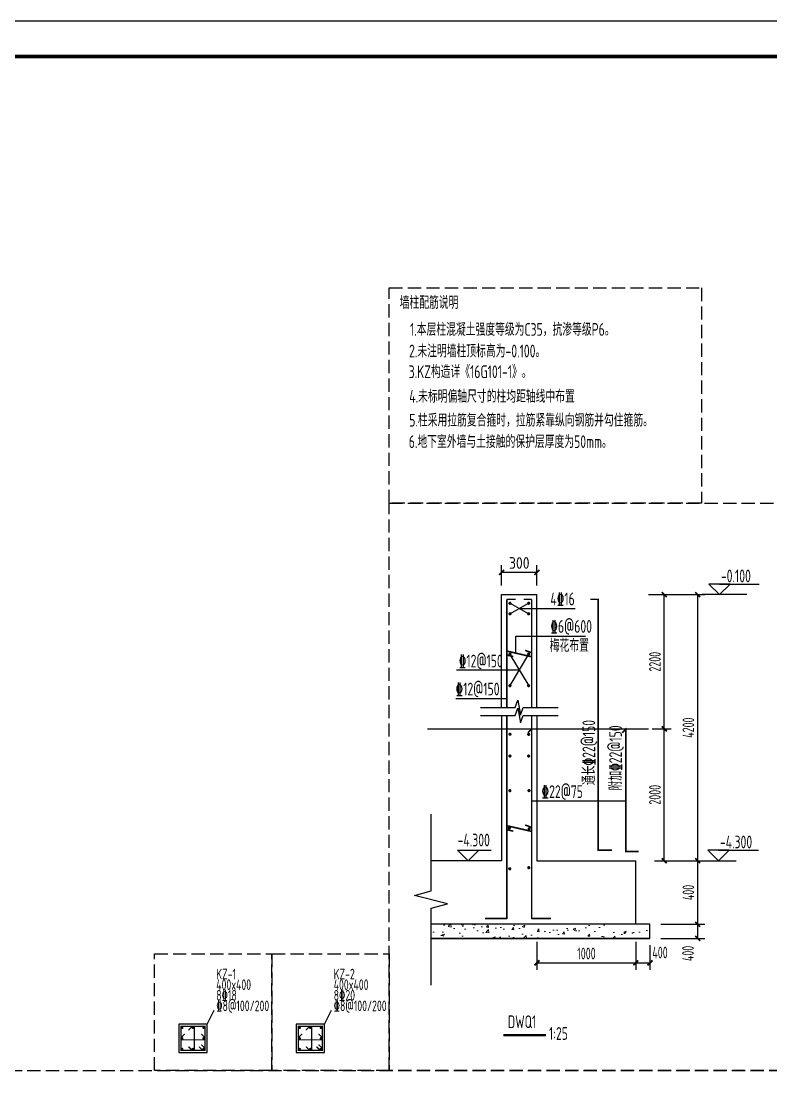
# Model space of a CAD drawing. Extents: x 899043 to 2598688, y -137197 to 211789.
# Drawn here: x 2399025 to 2420251, y 99000 to 128935 of the extents above; entities that cross this region are included whole.
import ezdxf
from ezdxf.enums import TextEntityAlignment as Align

# ---------------------------------------------------------------- set-up
doc = ezdxf.new("R2010")
doc.units = 0
doc.header["$LTSCALE"] = 1500
doc.header["$MEASUREMENT"] = 0
doc.linetypes.add('DASH', pattern=[0.35, 0.25, -0.1])
for name, color, linetype in [('00-tk', 151, 'Continuous'), ('DIM', 3, 'Continuous'), ('DIM_ELEV', 3, 'Continuous'), ('DIM_SYMB', 3, 'Continuous'), ('DOTE', 1, 'Continuous'), ('HATCH', 254, 'Continuous'), ('PUB_DIM', 3, 'Continuous'), ('TEXT', 7, 'Continuous'), ('WELD_TEXT', 7, 'Continuous'), ('支座钢筋', 1, 'Continuous'), ('柱', 255, 'Continuous'), ('柱平法箍筋', 24, 'Continuous'), ('柱平法纵筋', 7, 'Continuous'), ('柱集中标注', 2, 'Continuous'), ('池壁', 2, 'Continuous')]:
    doc.layers.add(name, color=color, linetype=linetype)
doc.layers.add('中心', color=3, linetype='Continuous', lineweight=20)
doc.styles.add('H330', font='Tssdeng.shx', dxfattribs={"width": 0.65, "height": 330, "bigfont": 'tssdchn.shx'})
doc.styles.get("Standard").update_dxf_attribs({"font": 'gbenor.shx', "bigfont": 'gbcbig.shx'})
doc.styles.add('TSSD_Dimension', font='Tssdeng.shx', dxfattribs={"width": 0.7, "bigfont": 'hztxt.shx'})
doc.dimstyles.new('H100', dxfattribs={"dimscale": 100, "dimtxt": 3.3, "dimasz": 0.01, "dimexe": 2, "dimexo": 1, "dimgap": 1, "dimtad": 1, "dimdec": 0, "dimrnd": 1, "dimzin": 0, "dimdsep": 46, "dimtxsty": 'H330', "dimblk1": 'YGDIM', "dimblk2": 'YGDIM', "dimsah": 1, "dimcen": -2, "dimdle": 1, "dimclrt": 7, "dimadec": 0, "dimazin": 0, "dimtfac": 1, "dimtdec": 0, "dimtix": 1, "dimtmove": 2, "dimatfit": 3, "dimldrblk": 'YGDIM', "dimfxl": 0, "dimtvp": 1, "dimtolj": 1, "dimtzin": 0, "dimlwe": 25, "dimarcsym": 0})
doc.dimstyles.new('H25', dxfattribs={"dimscale": 100, "dimtxt": 3.3, "dimasz": 0.01, "dimexe": 2, "dimexo": 1, "dimgap": 1, "dimtad": 1, "dimdec": 0, "dimlfac": 0.25, "dimrnd": 1, "dimzin": 0, "dimdsep": 46, "dimtxsty": 'Standard', "dimblk1": 'YGDIM', "dimblk2": 'YGDIM', "dimsah": 1, "dimcen": -2, "dimdle": 1, "dimclrt": 7, "dimadec": 0, "dimazin": 0, "dimtfac": 1, "dimtdec": 0, "dimtix": 1, "dimtmove": 2, "dimatfit": 3, "dimldrblk": 'YGDIM', "dimfxl": 0, "dimtvp": 1, "dimtolj": 1, "dimtzin": 0, "dimarcsym": 0})

# ---------------------------------------------------------------- blocks, each defined once
blk = doc.blocks.new('YGDIM')
at = {"color": 0, "linetype": 'ByBlock', "const_width": 50}
blk.add_lwpolyline([(-70, -70), (70, 70)], dxfattribs=at)
blk = doc.blocks.new('*D1876')
at = {"layer": 'Defpoints', "color": 0, "linetype": 'Continuous', "ltscale": 50}
for p in [(2417034, 103374), (2418179, 103374), (2417034, 102974)]:
    blk.add_point(p, dxfattribs=at)
at = {"layer": 'DIM', "color": 0, "linetype": 'Continuous', "lineweight": 25, "ltscale": 50}
for p, q in [((2417134, 103374), (2418379, 103374)), ((2417134, 102974), (2418379, 102974))]:
    blk.add_line(p, q, dxfattribs=at)
at = {"layer": 'DIM', "color": 0, "linetype": 'Continuous', "lineweight": -2, "ltscale": 50}
blk.add_line((2418179, 102975), (2418179, 103373), dxfattribs=at)
for p, rotation in [((2418179, 103374), 90), ((2418179, 102974), 270)]:
    blk.add_blockref('YGDIM', p, dxfattribs=dict(at, rotation=rotation))
at = {"layer": 'DIM', "color": 7, "linetype": 'Continuous', "ltscale": 50, "insert": (2417904, 102549), "char_height": 330, "attachment_point": 5, "rotation": 90, "style": 'H330'}
blk.add_mtext('\\A1;400', dxfattribs=at)
blk = doc.blocks.new('*D1877')
at = {"layer": 'Defpoints', "color": 0, "linetype": 'Continuous', "ltscale": 50}
for p in [(2417034, 105174), (2418179, 105174), (2417034, 103374)]:
    blk.add_point(p, dxfattribs=at)
at = {"layer": 'DIM', "color": 0, "linetype": 'Continuous', "lineweight": 25, "ltscale": 50}
for p, q in [((2417134, 105174), (2418379, 105174)), ((2417134, 103374), (2418379, 103374))]:
    blk.add_line(p, q, dxfattribs=at)
at = {"layer": 'DIM', "color": 0, "linetype": 'Continuous', "lineweight": -2, "ltscale": 50}
blk.add_line((2418179, 103375), (2418179, 105173), dxfattribs=at)
for p, rotation in [((2418179, 105174), 90), ((2418179, 103374), 270)]:
    blk.add_blockref('YGDIM', p, dxfattribs=dict(at, rotation=rotation))
at = {"layer": 'DIM', "color": 7, "linetype": 'Continuous', "ltscale": 50, "insert": (2417914, 104274), "char_height": 330, "attachment_point": 5, "rotation": 90, "style": 'H330'}
blk.add_mtext('\\A1;400', dxfattribs=at)
blk = doc.blocks.new('*D1878')
at = {"layer": 'Defpoints', "color": 0, "ltscale": 1000}
for p in [(2412628, 113335), (2412628, 112865), (2413628, 112865)]:
    blk.add_point(p, dxfattribs=at)
at = {"layer": 'DIM', "color": 0, "lineweight": -2, "ltscale": 1000}
for p, q in [((2412628, 112965), (2412628, 113535)), ((2413628, 112965), (2413628, 113535)), ((2413627, 113335), (2412629, 113335))]:
    blk.add_line(p, q, dxfattribs=at)
at = {"layer": 'DIM', "color": 0, "lineweight": -2, "ltscale": 1000, "rotation": 180}
blk.add_blockref('YGDIM', (2412628, 113335), dxfattribs=at)
at = {"layer": 'DIM', "color": 0, "lineweight": -2, "ltscale": 1000}
blk.add_blockref('YGDIM', (2413628, 113335), dxfattribs=at)
at = {"layer": 'DIM', "color": 7, "ltscale": 1000, "insert": (2413128, 113600), "char_height": 330, "attachment_point": 5}
blk.add_mtext('\\A1;300', dxfattribs=at)
blk = doc.blocks.new('*D1879')
at = {"layer": 'Defpoints', "color": 0, "linetype": 'Continuous', "ltscale": 50}
for p in [(2413628, 102974), (2416429, 102974), (2416429, 102282)]:
    blk.add_point(p, dxfattribs=at)
at = {"layer": 'DIM', "color": 0, "linetype": 'Continuous', "lineweight": 25, "ltscale": 50}
for p, q in [((2413628, 102874), (2413628, 102082)), ((2416429, 102874), (2416429, 102082))]:
    blk.add_line(p, q, dxfattribs=at)
at = {"layer": 'DIM', "color": 0, "linetype": 'Continuous', "lineweight": -2, "ltscale": 50}
blk.add_line((2413629, 102282), (2416428, 102282), dxfattribs=at)
at = {"layer": 'DIM', "color": 0, "linetype": 'Continuous', "lineweight": -2, "ltscale": 50, "rotation": 180}
blk.add_blockref('YGDIM', (2413628, 102282), dxfattribs=at)
at = {"layer": 'DIM', "color": 0, "linetype": 'Continuous', "lineweight": -2, "ltscale": 50}
blk.add_blockref('YGDIM', (2416429, 102282), dxfattribs=at)
at = {"layer": 'DIM', "color": 7, "linetype": 'Continuous', "ltscale": 50, "insert": (2415029, 102547), "char_height": 330, "attachment_point": 5, "style": 'H330'}
blk.add_mtext('\\A1;1000', dxfattribs=at)
blk = doc.blocks.new('*D1880')
at = {"layer": 'Defpoints', "color": 0, "linetype": 'Continuous', "ltscale": 50}
for p in [(2417034, 112704), (2418179, 112704), (2417034, 105174)]:
    blk.add_point(p, dxfattribs=at)
at = {"layer": 'DIM', "color": 0, "linetype": 'Continuous', "lineweight": 25, "ltscale": 50}
for p, q in [((2417134, 112704), (2418379, 112704)), ((2417134, 105174), (2418379, 105174))]:
    blk.add_line(p, q, dxfattribs=at)
at = {"layer": 'DIM', "color": 0, "linetype": 'Continuous', "lineweight": -2, "ltscale": 50}
blk.add_line((2418179, 105175), (2418179, 112703), dxfattribs=at)
for p, rotation in [((2418179, 112704), 90), ((2418179, 105174), 270)]:
    blk.add_blockref('YGDIM', p, dxfattribs=dict(at, rotation=rotation))
at = {"layer": 'DIM', "color": 7, "linetype": 'Continuous', "ltscale": 50, "insert": (2417914, 108939), "char_height": 330, "attachment_point": 5, "rotation": 90, "style": 'H330'}
blk.add_mtext('\\A1;4200', dxfattribs=at)
blk = doc.blocks.new('*D1881')
at = {"layer": 'Defpoints', "color": 0, "linetype": 'Continuous', "ltscale": 50}
for p in [(2416429, 102874), (2416829, 102884), (2416829, 102282)]:
    blk.add_point(p, dxfattribs=at)
at = {"layer": 'DIM', "color": 0, "linetype": 'Continuous', "lineweight": 25, "ltscale": 50}
for p, q in [((2416429, 102774), (2416429, 102082)), ((2416829, 102784), (2416829, 102082))]:
    blk.add_line(p, q, dxfattribs=at)
at = {"layer": 'DIM', "color": 0, "linetype": 'Continuous', "lineweight": -2, "ltscale": 50}
blk.add_line((2416430, 102282), (2416828, 102282), dxfattribs=at)
at = {"layer": 'DIM', "color": 0, "linetype": 'Continuous', "lineweight": -2, "ltscale": 50, "rotation": 180}
blk.add_blockref('YGDIM', (2416429, 102282), dxfattribs=at)
at = {"layer": 'DIM', "color": 0, "linetype": 'Continuous', "lineweight": -2, "ltscale": 50}
blk.add_blockref('YGDIM', (2416829, 102282), dxfattribs=at)
at = {"layer": 'DIM', "color": 7, "linetype": 'Continuous', "ltscale": 50, "insert": (2417113, 102575), "char_height": 330, "attachment_point": 5, "style": 'H330'}
blk.add_mtext('\\A1;400', dxfattribs=at)
blk = doc.blocks.new('*D1882')
at = {"layer": 'Defpoints', "color": 0, "linetype": 'Continuous', "ltscale": 50}
for p in [(2416791, 108906), (2417233, 108906), (2416858, 105174)]:
    blk.add_point(p, dxfattribs=at)
at = {"layer": 'DIM', "color": 0, "linetype": 'Continuous', "lineweight": 25, "ltscale": 50}
for p, q in [((2416891, 108906), (2417433, 108906)), ((2416958, 105174), (2417433, 105174))]:
    blk.add_line(p, q, dxfattribs=at)
at = {"layer": 'DIM', "color": 0, "linetype": 'Continuous', "lineweight": -2, "ltscale": 50}
blk.add_line((2417233, 105175), (2417233, 108905), dxfattribs=at)
for p, rotation in [((2417233, 108906), 90), ((2417233, 105174), 270)]:
    blk.add_blockref('YGDIM', p, dxfattribs=dict(at, rotation=rotation))
at = {"layer": 'DIM', "color": 7, "linetype": 'Continuous', "ltscale": 50, "insert": (2416968, 107040), "char_height": 330, "attachment_point": 5, "rotation": 90, "style": 'H330'}
blk.add_mtext('\\A1;2000', dxfattribs=at)
blk = doc.blocks.new('*D1883')
at = {"layer": 'Defpoints', "color": 0, "linetype": 'Continuous', "ltscale": 50}
for p in [(2416688, 112704), (2417233, 112704), (2416791, 108906)]:
    blk.add_point(p, dxfattribs=at)
at = {"layer": 'DIM', "color": 0, "linetype": 'Continuous', "lineweight": 25, "ltscale": 50}
for p, q in [((2416788, 112704), (2417433, 112704)), ((2416891, 108906), (2417433, 108906))]:
    blk.add_line(p, q, dxfattribs=at)
at = {"layer": 'DIM', "color": 0, "linetype": 'Continuous', "lineweight": -2, "ltscale": 50}
blk.add_line((2417233, 108907), (2417233, 112703), dxfattribs=at)
for p, rotation in [((2417233, 112704), 90), ((2417233, 108906), 270)]:
    blk.add_blockref('YGDIM', p, dxfattribs=dict(at, rotation=rotation))
at = {"layer": 'DIM', "color": 7, "linetype": 'Continuous', "ltscale": 50, "insert": (2416968, 110805), "char_height": 330, "attachment_point": 5, "rotation": 90, "style": 'H330'}
blk.add_mtext('\\A1;2200', dxfattribs=at)
blk = doc.blocks.new('A$C67844AE1')
at = {"layer": '00-tk'}
for p, q in [((126150, 89100), (0, 89100)), ((124650, 87600), (3750, 87600))]:
    blk.add_line(p, q, dxfattribs=at)
at = {"layer": '00-tk', "const_width": 150}
blk.add_lwpolyline([(3750, 87600), (124650, 87600), (124650, 1500), (3750, 1500)], close=True, dxfattribs=at)

msp = doc.modelspace()

# ---------------------------------------------------------------- hatches: boundary and pattern name
at = {"layer": '中心'}
h = msp.add_hatch(dxfattribs=at)
h.set_pattern_fill('AR-CONC', color=8, scale=100, style=0)
h.set_pattern_definition([(50, (1489520.15, -334761.6), (717.26018, -62.75213), [75, -825]), (355, (1489520.15, -334761.6), (-138.75133, 752.19213), [60, -660]), (100.4514, (1489579.9, -334766.8), (578.5094, 689.43954), [63.7402, -701.1421]), (46.1842, (1489520.15, -334561.6), (1067.24105, -165.519), [112.5, -1237.5]), (96.6356, (1489609.1, -334575.4), (934.6627, 974.1179), [95.6103, -1051.713]), (351.1842, (1489520.1, -334561.6), (934.662, 974.1186), [90, -990]), (21, (1489620.15, -334611.6), (596.90705, -402.6189), [75, -825]), (326, (1489620.15, -334611.6), (243.31533, 725.15005), [60, -660]), (71.4514, (1489669.9, -334645.1), (840.22263, 322.5305), [63.7402, -701.1421]), (37.5, (1489520.15, -334761.57), (12.159855, 332.893854), [0, -652, 0, -670, 0, -662.5]), (7.5, (1489520.15, -334761.57), (263.06954, 394.41171), [0, -382, 0, -637, 0, -252.5]), (327.5, (1489297.15, -334761.57), (533.822436, -22.55487), [0, -250, 0, -780, 0, -1035]), (317.5, (1489197.15, -334761.57), (583.18617, 100.10498), [0, -325, 0, -518, 0, -735])])
h.paths.add_polyline_path([(2416829.2, 102974.3), (2416829.1, 103374.3), (2410632.8, 103374.3), (2410632.8, 102974.3)])

# ---------------------------------------------------------------- linework, layer by layer
at = {"layer": 'DIM_ELEV'}
for p, q in [((2411681.1, 105174.3), (2411381.1, 105474.3)), ((2411381.1, 105474.3), (2412329.3, 105474.3)), ((2411681.1, 105174.3), (2411981.1, 105474.3))]:
    msp.add_line(p, q, dxfattribs=at)
at = {"layer": 'DIM_SYMB', "color": 3}
for points in [[(2412028.1, 109505.3), (2413015.6, 109505.3), (2413092, 109715.3), (2413166.1, 109295.3), (2413240.6, 109505.3), (2414228.1, 109505.3)], [(2412028.1, 109282.1), (2413015.6, 109282.1), (2413092, 109492.1), (2413166.1, 109072.1), (2413240.6, 109282.1), (2414228.1, 109282.1)], [(2410632.8, 101654.3), (2410632.8, 103832.3), (2411100.3, 103957.5), (2410165.3, 104191), (2410632.8, 104316.3), (2410632.8, 106494.3)]]:
    msp.add_lwpolyline(points, dxfattribs=at)
at = {"layer": 'DOTE'}
msp.add_line((2410532.4, 108906), (2416791, 108906), dxfattribs=at)
at = {"layer": 'DOTE', "linetype": 'DASH'}
msp.add_lwpolyline([(2409448.7, 121387.6), (2418285.7, 121387.6), (2418285.7, 115296.8), (2409448.7, 115296.8)], close=True, dxfattribs=at)
at = {"layer": 'HATCH', "color": 8, "linetype": 'DASH'}
msp.add_line((2380299.5, 99235.3), (2454899.5, 99235.3), dxfattribs=at)
for points in [[(2409448.7, 115296.8), (2420577.5, 115296.8), (2420577.5, 99235.3), (2409448.7, 99235.3)], [(2402799.5, 102536.9), (2406124.1, 102536.9), (2406124.1, 99235.3), (2402799.5, 99235.3)], [(2406124.1, 102536.9), (2409448.7, 102536.9), (2409448.7, 99235.3), (2406124.1, 99235.3)]]:
    msp.add_lwpolyline(points, close=True, dxfattribs=at)
at = {"layer": 'PUB_DIM'}
for p, q in [((2419098.4, 113004.1), (2418498.4, 113004.1)), ((2418498.4, 113004.1), (2418798.4, 112704.1)), ((2418798.4, 112704.1), (2419098.4, 113004.1)), ((2418798.4, 113004.1), (2419924.2, 113004.1)), ((2419572.9, 112704.1), (2418307, 112704.1)), ((2419070.6, 105474.3), (2418470.6, 105474.3)), ((2418470.6, 105474.3), (2418770.6, 105174.3)), ((2418770.6, 105174.3), (2419070.6, 105474.3)), ((2418770.6, 105474.3), (2419896.4, 105474.3)), ((2418379.1, 105174.3), (2419272.5, 105174.3))]:
    msp.add_line(p, q, dxfattribs=at)
at = {"layer": 'PUB_DIM', "color": 3}
for p, q in [((2412858.8, 111008.8), (2413396, 110118.6)), ((2413393.7, 111018.5), (2412862.3, 110129))]:
    msp.add_line(p, q, dxfattribs=at)
at = {"layer": 'TEXT'}
for p, q in [((2413393.7, 112161.5), (2412864.9, 112458.4)), ((2412864.9, 112161.5), (2413393.7, 112458.4)), ((2413129.3, 112309.9), (2414708.3, 112309.9)), ((2413032.4, 111048), (2413032.4, 111528.6)), ((2413032.4, 111528.6), (2415007.5, 111528.6)), ((2413127.4, 110563.7), (2411350.3, 110563.7)), ((2412778.1, 109759.4), (2411334.9, 109759.4)), ((2413478.1, 106868.6), (2416146.8, 106868.6))]:
    msp.add_line(p, q, dxfattribs=at)
at = {"layer": 'TEXT', "const_width": 60}
msp.add_lwpolyline([(2412674.1, 100235.8), (2413881.3, 100235.8)], dxfattribs=at)
at = {"layer": '支座钢筋', "ltscale": 3, "const_width": 45}
for points in [[(2413026.6, 112571.1), (2412778.1, 112571.6)], [(2412778.1, 109505.3), (2412778.1, 112571.1)], [(2413478.1, 112571.1), (2413255.4, 112571.1)], [(2413478.1, 109505.3), (2413478.1, 112571.1)], [(2415140.7, 112570.3), (2415364, 112570.3), (2415364, 105470.7), (2415754.6, 105470.7)], [(2413462.9, 110948.4), (2412778.1, 111106.9)], [(2413294, 111126), (2413476.8, 111061.4)], [(2412778.1, 110993.1), (2412958.6, 110952.4)], [(2412778.1, 109282.1), (2412778.1, 103524.3)], [(2413478.1, 109282.1), (2413478.1, 103524.3)], [(2413373, 108793.9), (2413478.1, 108895.5), (2413478.1, 108343.8)], [(2416041.6, 108793.9), (2416146.8, 108895.5), (2416146.8, 105435.3), (2416511.8, 105435.3)], [(2413462.9, 106005.8), (2412778.1, 106164.3)], [(2412778.1, 106050.5), (2412958.6, 106009.8)], [(2413294, 106183.4), (2413476.8, 106118.8)], [(2412778.1, 103540.4), (2412157.7, 103540.4)], [(2413478.1, 103538), (2414030.8, 103538)]]:
    msp.add_lwpolyline(points, dxfattribs=at)
for points in [[(2412887.4, 112458.4, -1), (2412842.4, 112458.4, -1)], [(2413416.2, 112458.4, -1), (2413371.2, 112458.4, -1)], [(2412887.4, 112161.5, -1), (2412842.4, 112161.5, -1)], [(2413416.2, 112161.5, -1), (2413371.2, 112161.5, -1)], [(2412887.4, 111018.5, -1), (2412842.4, 111018.5, -1)], [(2413416.2, 111018.5, -1), (2413371.2, 111018.5, -1)], [(2412887.4, 110127.4, -1), (2412842.4, 110127.4, -1)], [(2413416.2, 110127.4, -1), (2413371.2, 110127.4, -1)], [(2412887.4, 108752.8, -1), (2412842.4, 108752.8, -1)], [(2413416.2, 108748.4, -1), (2413371.2, 108748.4, -1)], [(2412887.4, 108136.3, -1), (2412842.4, 108136.3, -1)], [(2413416.2, 108136.3, -1), (2413371.2, 108136.3, -1)], [(2412884.8, 107157, -1), (2412839.8, 107157, -1)], [(2413426.4, 107157, -1), (2413381.4, 107157, -1)], [(2412868.8, 106101, -1), (2412823.8, 106101, -1)], [(2413386.4, 106076.3, 1), (2413431.4, 106076.3, 1)], [(2412835.1, 104944.5, 1), (2412880.1, 104944.5, 1)], [(2413376.1, 104975.6, 1), (2413421.1, 104975.6, 1)]]:
    msp.add_lwpolyline(points, format="xyb", close=True, dxfattribs=at)
at = {"layer": '柱'}
for p, q in [((2404287.7, 100544.8), (2403487.7, 100544.8)), ((2403487.7, 100544.8), (2403487.7, 99744.8)), ((2404287.7, 99744.8), (2404287.7, 100544.8)), ((2407612.3, 100544.8), (2406812.3, 100544.8)), ((2406812.3, 100544.8), (2406812.3, 99744.8)), ((2407612.3, 99744.8), (2407612.3, 100544.8)), ((2403487.7, 99744.8), (2404287.7, 99744.8)), ((2406812.3, 99744.8), (2407612.3, 99744.8))]:
    msp.add_line(p, q, dxfattribs=at)
at = {"layer": '柱平法箍筋', "const_width": 35}
for points in [[(2404061.6, 99910.9), (2404167.7, 99804.8), (2404227.7, 99804.8), (2404227.7, 99864.8), (2404227.7, 99804.8), (2404227.7, 100484.8), (2403547.7, 100484.8), (2403547.7, 99804.8), (2404167.7, 99804.8), (2404227.7, 99804.8), (2404227.7, 99864.8), (2404121.6, 99970.9)], [(2403653.8, 100270.9), (2403547.7, 100164.8), (2403547.7, 100104.8), (2404227.7, 100104.8), (2404227.7, 100164.8), (2404121.6, 100270.9)], [(2403761.6, 99910.9), (2403867.7, 99804.8), (2403927.7, 99804.8), (2403927.7, 100484.8), (2403867.7, 100484.8), (2403761.6, 100378.8)], [(2407386.2, 99910.9), (2407492.3, 99804.8), (2407552.3, 99804.8), (2407552.3, 99864.8), (2407552.3, 99804.8), (2407552.3, 100484.8), (2406872.3, 100484.8), (2406872.3, 99804.8), (2407492.3, 99804.8), (2407552.3, 99804.8), (2407552.3, 99864.8), (2407446.2, 99970.9)], [(2406978.3, 100270.9), (2406872.3, 100164.8), (2406872.3, 100104.8), (2407552.3, 100104.8), (2407552.3, 100164.8), (2407446.2, 100270.9)], [(2407086.2, 99910.9), (2407192.3, 99804.8), (2407252.3, 99804.8), (2407252.3, 100484.8), (2407192.3, 100484.8), (2407086.2, 100378.8)]]:
    msp.add_lwpolyline(points, dxfattribs=at)
at = {"layer": '柱平法纵筋', "const_width": 35}
for points in [[(2403604.2, 100445.8, 1), (2403569.2, 100445.8, 1), (2403604.2, 100445.8, 1)], [(2403905.2, 100445.8, 1), (2403870.2, 100445.8, 1), (2403905.2, 100445.8, 1)], [(2404206.2, 100445.8, 1), (2404171.2, 100445.8, 1), (2404206.2, 100445.8, 1)], [(2406928.8, 100445.8, 1), (2406893.8, 100445.8, 1), (2406928.8, 100445.8, 1)], [(2407229.8, 100445.8, 1), (2407194.8, 100445.8, 1), (2407229.8, 100445.8, 1)], [(2407530.8, 100445.8, 1), (2407495.8, 100445.8, 1), (2407530.8, 100445.8, 1)], [(2403604.2, 100144.8, 1), (2403569.2, 100144.8, 1), (2403604.2, 100144.8, 1)], [(2404206.2, 100144.8, 1), (2404171.2, 100144.8, 1), (2404206.2, 100144.8, 1)], [(2406928.8, 100144.8, 1), (2406893.8, 100144.8, 1), (2406928.8, 100144.8, 1)], [(2407530.8, 100144.8, 1), (2407495.8, 100144.8, 1), (2407530.8, 100144.8, 1)], [(2403604.2, 99843.8, 1), (2403569.2, 99843.8, 1), (2403604.2, 99843.8, 1)], [(2403905.2, 99843.8, 1), (2403870.2, 99843.8, 1), (2403905.2, 99843.8, 1)], [(2404206.2, 99843.8, 1), (2404171.2, 99843.8, 1), (2404206.2, 99843.8, 1)], [(2406928.8, 99843.8, 1), (2406893.8, 99843.8, 1), (2406928.8, 99843.8, 1)], [(2407229.8, 99843.8, 1), (2407194.8, 99843.8, 1), (2407229.8, 99843.8, 1)], [(2407530.8, 99843.8, 1), (2407495.8, 99843.8, 1), (2407530.8, 99843.8, 1)]]:
    msp.add_lwpolyline(points, format="xyb", dxfattribs=at)
at = {"layer": '柱集中标注'}
for p, q in [((2404287.7, 100544.8), (2404487.7, 100944.8)), ((2407612.3, 100544.8), (2407812.3, 100944.8))]:
    msp.add_line(p, q, dxfattribs=at)
at = {"layer": '池壁'}
for p, q in [((2412628.1, 109505.3), (2412628.1, 112704.1)), ((2412628.1, 112704.1), (2413628.1, 112704.1)), ((2413628.1, 109505.3), (2413628.1, 112704.1)), ((2412628.1, 109282.1), (2412628.1, 105174.3)), ((2413628.1, 109282.1), (2413628.1, 105174.3)), ((2413628.1, 109282.1), (2413628.1, 106189.4)), ((2412628.1, 105174.3), (2410632.8, 105174.3)), ((2413628.1, 105174.3), (2416429.2, 105174.3)), ((2416429.2, 103374.3), (2416429.2, 105174.3)), ((2416829.2, 103374.3), (2410632.8, 103374.3)), ((2416829.2, 102974.3), (2416829.2, 103374.3)), ((2416829.2, 102974.3), (2410632.8, 102974.3))]:
    msp.add_line(p, q, dxfattribs=at)
msp.add_lwpolyline([(2410632.8, 102974.3), (2416829.2, 102974.3), (2416829.1, 103374.3), (2410632.8, 103374.3)], dxfattribs=at)

# ---------------------------------------------------------------- block references
at = {"layer": 'WELD_TEXT', "linetype": 'ByBlock', "xscale": 0.6666666666278616, "yscale": 0.6666666666715173, "zscale": 0.6666666666666666}
msp.add_blockref('A$C67844AE1', (2377799.5, 69535.3), dxfattribs=at)

# ---------------------------------------------------------------- texts
at = {"layer": 'TEXT', "style": 'TSSD_Dimension', "width": 0.7}
for s, p in [('墙柱配筋说明', (2409742.8, 120790.5, -6280.7)), ('1.本层柱混凝土强度等级为C35，抗渗等级P6。', (2410034.9, 120029.2, -6280.7)), ('2.未注明墙柱顶标高为-0.100。', (2410008.6, 119418.9, -6280.7)), ('3.KZ构造详《16G101-1》。', (2409997.7, 118832.2, -6280.7)), ('4.未标明偏轴尺寸的柱均距轴线中布置', (2410012.7, 118135.5)), ('5.柱采用拉筋复合箍时，拉筋紧靠纵向钢筋并勾住箍筋。', (2410012.7, 117460.6)), ('6.地下室外墙与土接触的保护层厚度为50mm。', (2409999.9, 116853.4)), ('-0.100', (2418836.2, 113052.9)), ('%%1326@600', (2414008.1, 111624.7)), ('梅花布置', (2413991.6, 111084.2)), ('%%13212@150', (2411324, 109852.8)), ('-4.300', (2411383, 105579.3)), ('-4.300', (2418808.3, 105523)), ('DWQ1', (2412804.2, 100435.6))]:
    msp.add_text(s, height=360, dxfattribs=at).set_placement(p)
at = {"layer": 'TEXT', "color": 3, "style": 'TSSD_Dimension', "width": 0.7}
msp.add_text('4%%13216', height=360, dxfattribs=at).set_placement((2414008.1, 112401.8))
at = {"layer": 'TEXT', "color": 6, "style": 'TSSD_Dimension', "width": 0.7}
msp.add_text('%%13212@150', height=360, dxfattribs=at).set_placement((2411414.2, 110645.6))
at = {"layer": 'TEXT', "style": 'TSSD_Dimension', "width": 0.7}
msp.add_text('通长%%13222@150', height=360, rotation=90.00001, dxfattribs=at).set_placement((2415278, 107313.5))
at = {"layer": 'TEXT', "color": 3, "style": 'TSSD_Dimension', "width": 0.7}
for s, rotation, p in [('附加%%13222@150', 90.00001, (2416033.3, 107160.6)), ('%%13222@75', 0.00001, (2413758, 106948.6))]:
    msp.add_text(s, height=360, rotation=rotation, dxfattribs=at).set_placement(p)
at = {"layer": 'TEXT', "style": 'TSSD_Dimension', "width": 0.7}
msp.add_text('1:25', height=360, dxfattribs=at).set_placement((2413968.4, 99995.4), align=Align.BOTTOM_LEFT)
at = {"layer": '柱集中标注', "color": 6, "style": 'TSSD_Dimension', "width": 0.7}
for s, p in [('KZ-1', (2404549, 101814.8)), ('KZ-2', (2407873.5, 101814.8)), ('8%%13218', (2404549, 101214.8)), ('8%%13220', (2407873.5, 101214.8)), ('%%1328@100/200', (2404549, 100914.8)), ('%%1328@100/200', (2407873.5, 100914.8))]:
    msp.add_text(s, height=300, dxfattribs=at).set_placement(p)
at = {"layer": '柱集中标注', "style": 'TSSD_Dimension', "width": 0.7}
for p in [(2404549, 101514.8), (2407873.5, 101514.8)]:
    msp.add_text('400x400', height=300, dxfattribs=at).set_placement(p)

# ---------------------------------------------------------------- dimensions: what is measured, and where the dimension line sits
at = {"layer": 'DIM', "ltscale": 1000}
dim = msp.add_linear_dim(base=(2412628.1, 113334.7), p1=(2413628.1, 112864.6), p2=(2412628.1, 112864.6), text='300', dimstyle='H25', dxfattribs=at)
dim.commit()
dim.dimension.update_dxf_attribs({"geometry": '*D1878', "text_midpoint": (2413128.1, 113599.7)})
at = {"layer": 'DIM', "linetype": 'Continuous', "ltscale": 50}
for base, p1, p2, text, picture, middle in [((2417232.9, 112704.1), (2416791, 108906), (2416687.8, 112704.1), '2200', '*D1883', (2416967.9, 110805.1)), ((2418179.1, 112704.1), (2417034.2, 105174.3), (2417034.2, 112704.1), '4200', '*D1880', (2417914.1, 108939.2)), ((2417232.9, 108906), (2416858.5, 105174.3), (2416791, 108906), '2000', '*D1882', (2416967.9, 107040.1)), ((2418179.1, 105174.3), (2417034.3, 103374.3), (2417034.2, 105174.3), '400', '*D1877', (2417914.1, 104274.3))]:
    dim = msp.add_linear_dim(base=base, p1=p1, p2=p2, angle=90, text=text, dimstyle='H100', dxfattribs=at)
    dim.commit()
    dim.dimension.update_dxf_attribs({"geometry": picture, "text_midpoint": middle})
dim = msp.add_linear_dim(base=(2418179.1, 103374.3), p1=(2417034.3, 102974.3), p2=(2417034.3, 103374.3), angle=90, dimstyle='H100', dxfattribs=at)
dim.commit()
dim.dimension.update_dxf_attribs({"geometry": '*D1876', "text_midpoint": (2417904.1, 102549.1), "dimtype": 160})
dim = msp.add_linear_dim(base=(2416429.2, 102282.1), p1=(2413628.1, 102974.3), p2=(2416429.2, 102974.3), text='1000', dimstyle='H100', dxfattribs=at)
dim.commit()
dim.dimension.update_dxf_attribs({"geometry": '*D1879', "text_midpoint": (2415028.6, 102547.1)})
dim = msp.add_linear_dim(base=(2416829.2, 102282.1), p1=(2416429.2, 102874.3), p2=(2416829.2, 102884.2), dimstyle='H100', dxfattribs=at)
dim.commit()
dim.dimension.update_dxf_attribs({"geometry": '*D1881', "text_midpoint": (2417112.6, 102575.1), "dimtype": 160})

doc.saveas('drawing.dxf')
